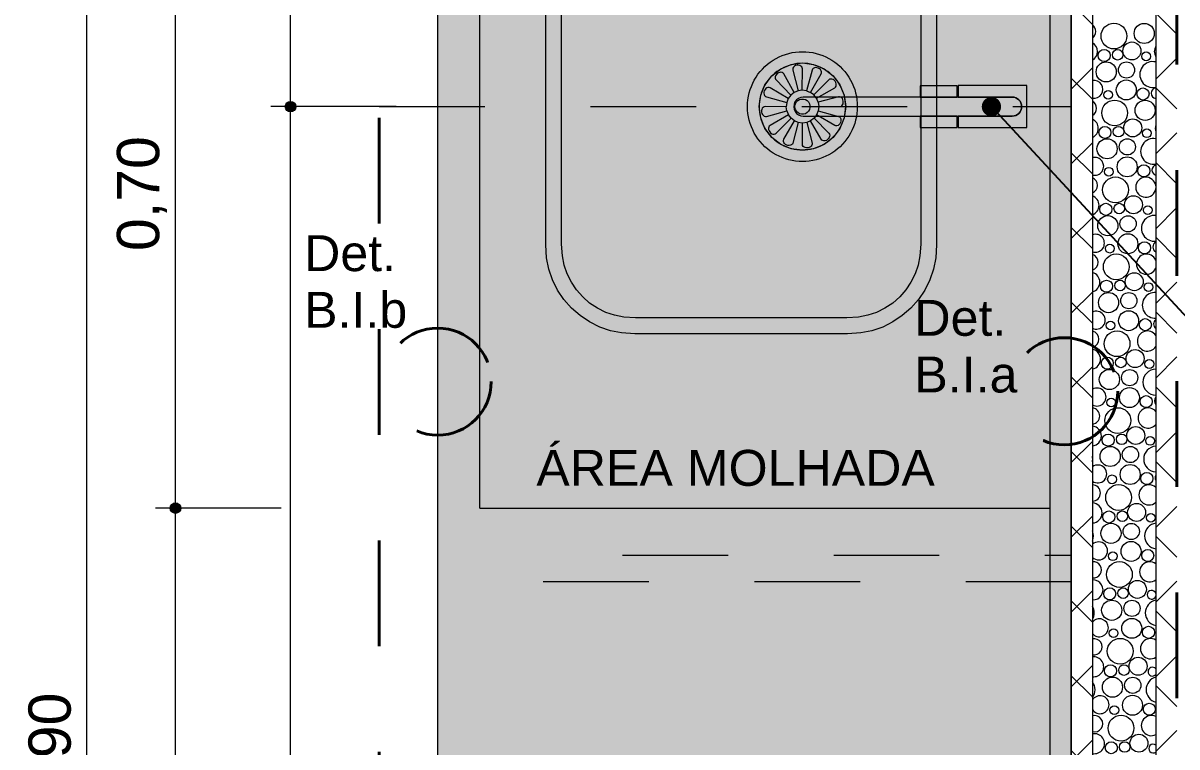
# Model space of a CAD drawing. Header units: metres. Extents: x -1.1 to 45.1, y -1 to 1.8.
# Drawn here: x 4.163 to 5.256, y 0.162 to 0.847 of the extents above; entities that cross this region are included whole.
import ezdxf

# ---------------------------------------------------------------- set-up
doc = ezdxf.new("R2010")
doc.units = ezdxf.units.M
doc.header["$MEASUREMENT"] = 0
doc.linetypes.add('Dashed', pattern=[0.028, 0.018, -0.01])
doc.linetypes.add('Double Dashed', pattern=[0.0325, 0.02, -0.005, 0.0025, -0.005])
for name, color, linetype, lineweight in [('0_Caneta_No__1', 7, 'Continuous', 40), ('PAREDE CONSTRUIR_Caneta_No__241', 7, 'Continuous', 13), ('PAREDE CONSTRUIR_Caneta_No__83', 84, 'Continuous', 0)]:
    doc.layers.add(name, color=color, linetype=linetype, lineweight=lineweight)
for name, color, linetype, lineweight, true_color in [('0_Caneta_No__12', 7, 'Continuous', 0, 0x030303), ('COTAS DETALHAMENTO.EXEC_Caneta_No__167', 7, 'Continuous', 0, 0x0035d5), ('COTAS DETALHAMENTO.EXEC_Caneta_No__24', 7, 'Continuous', 40, 0x851f10), ('COTAS DETALHAMENTO.EXEC_Caneta_No__27', 7, 'Continuous', 0, 0xbd2d17), ('COTAS DETALHAMENTO.EXEC_Caneta_No__97', 7, 'Continuous', 13, 0x6b6b6b), ('EIXO HIDRÁULICO - Executivo.EXEC_Caneta_No__167', 7, 'Continuous', 0, 0x0035d5), ('LOUCAS-METAIS.ARQ_Caneta_No__13', 7, 'Continuous', 0, 0xaaaaaa), ('LOUCAS-METAIS.ARQ_Caneta_No__18', 7, 'Continuous', 0, 0xdfdfdf), ('LOUCAS-METAIS.ARQ_Caneta_No__19', 7, 'Continuous', 0, 0xe9e9e9), ('PAREDE CONSTRUIR_Caneta_No__96', 7, 'Continuous', 0, 0xb6b6b6)]:
    doc.layers.add(name, color=color, linetype=linetype, lineweight=lineweight, true_color=true_color)
doc.layers.add('COTAS DETALHAMENTO.EXEC', color=7, linetype='Continuous')
doc.styles.add('GENERATED_STYLE_1', font='arial.ttf')
doc.dimstyles.new('GENERATED_STYLE__17', dxfattribs={"dimtxt": 0.04, "dimasz": 0.019, "dimexe": 0.18, "dimexo": 0.1, "dimgap": 0, "dimtad": 1, "dimzin": 0, "dimdsep": 46, "dimtxsty": 'GENERATED_STYLE_1', "dimblk": 'ARROWHEAD_11', "dimblk1": 'ARROWHEAD_11', "dimblk2": 'ARROWHEAD_11', "dimcen": 0.09, "dimclrd": 256, "dimclre": 256, "dimclrt": 256, "dimadec": 0, "dimazin": 0, "dimtfac": 1, "dimtdec": 4, "dimtmove": 0, "dimatfit": 3, "dimfxl": 0, "dimtolj": 1, "dimtzin": 0, "dimarcsym": 0})
doc.dimstyles.new('GENERATED_STYLE__19', dxfattribs={"dimtxt": 0.04, "dimasz": 0.019, "dimexe": 0.18, "dimexo": 0.1, "dimgap": 0, "dimtad": 1, "dimzin": 0, "dimdsep": 46, "dimtxsty": 'GENERATED_STYLE_1', "dimblk": 'ARROWHEAD_11', "dimblk1": 'ARROWHEAD_11', "dimblk2": 'ARROWHEAD_11', "dimcen": 0.09, "dimclrd": 256, "dimclre": 256, "dimclrt": 256, "dimadec": 0, "dimazin": 0, "dimtfac": 1, "dimtdec": 4, "dimtmove": 0, "dimatfit": 3, "dimfxl": 0, "dimtolj": 1, "dimtzin": 0, "dimarcsym": 0})
doc.dimstyles.new('GENERATED_STYLE__20', dxfattribs={"dimtxt": 0.18, "dimasz": 0.03648, "dimexe": 0.18, "dimexo": 0.0625, "dimgap": 0, "dimtad": 0, "dimtih": 1, "dimtoh": 1, "dimdec": 4, "dimzin": 0, "dimdsep": 46, "dimcen": 0.09, "dimadec": 0, "dimazin": 0, "dimtfac": 1, "dimtdec": 4, "dimtmove": 0, "dimatfit": 3, "dimldrblk": 'ARROWHEAD_11', "dimfxl": 0, "dimtolj": 1, "dimtzin": 0, "dimarcsym": 0})
pattern_1 = [(45, (4.87806, 0.082897), (-0.0353553, 0.0353553), []), (135, (4.87806, 0.082897), (0.0353553, 0.0353553), [])]

# ---------------------------------------------------------------- blocks, each defined once
blk = doc.blocks.new('*X49', base_point=(4.8781, 0.0829))
at = {"layer": 'PAREDE CONSTRUIR_Caneta_No__96', "color": 253, "linetype": 'Continuous', "lineweight": 0, "true_color": 0xb6b6b6}
for centre, radius in [((5.1961, 0.835), 0.0122), ((5.2248, 0.8375), 0.00954), ((5.1869, 0.8166), 0.00572), ((5.1996, 0.8173), 0.00501), ((5.2131, 0.8209), 0.00851), ((5.2266, 0.8158), 0.00414), ((5.1888, 0.8011), 0.00954), ((5.208, 0.8029), 0.00767), ((5.2078, 0.784), 0.00946), ((5.1906, 0.7794), 0.00414), ((5.2236, 0.7802), 0.00572), ((5.1968, 0.7622), 0.0122), ((5.2256, 0.7647), 0.00954), ((5.2139, 0.7481), 0.00851), ((5.1876, 0.7438), 0.00572), ((5.2004, 0.7445), 0.00501), ((5.2273, 0.743), 0.00414), ((5.1896, 0.7283), 0.00954), ((5.2088, 0.7301), 0.00767), ((5.1913, 0.7066), 0.00414), ((5.2086, 0.7112), 0.00946), ((5.2244, 0.7074), 0.00572), ((5.1976, 0.6894), 0.0122), ((5.2146, 0.6753), 0.00851), ((5.1884, 0.671), 0.00572), ((5.2011, 0.6717), 0.00501), ((5.2281, 0.6702), 0.00414), ((5.1903, 0.6555), 0.00954), ((5.2095, 0.6573), 0.00767), ((5.2093, 0.6384), 0.00946), ((5.1921, 0.6338), 0.00414), ((5.2251, 0.6346), 0.00572), ((5.1983, 0.6166), 0.0122), ((5.1891, 0.5982), 0.00572), ((5.2019, 0.5989), 0.00501), ((5.2153, 0.6025), 0.00851), ((5.2288, 0.5974), 0.00414), ((5.191, 0.5827), 0.00954), ((5.2102, 0.5845), 0.00767), ((5.21, 0.5656), 0.00946), ((5.1928, 0.561), 0.00414), ((5.2258, 0.5618), 0.00572), ((5.1991, 0.5438), 0.0122), ((5.2161, 0.5297), 0.00851), ((5.1898, 0.5254), 0.00572), ((5.2026, 0.5261), 0.00501), ((5.2296, 0.5246), 0.00414), ((5.1918, 0.5099), 0.00954), ((5.211, 0.5117), 0.00767), ((5.1936, 0.4882), 0.00414), ((5.2108, 0.4928), 0.00946), ((5.2266, 0.489), 0.00572), ((5.1998, 0.471), 0.0122), ((5.2168, 0.4569), 0.00851), ((5.1906, 0.4526), 0.00572), ((5.2034, 0.4533), 0.00501), ((5.2303, 0.4518), 0.00414), ((5.1925, 0.4371), 0.00954), ((5.2117, 0.4389), 0.00767), ((5.2115, 0.42), 0.00946), ((5.1943, 0.4154), 0.00414), ((5.2273, 0.4162), 0.00572), ((5.2005, 0.3982), 0.0122), ((5.1913, 0.3798), 0.00572), ((5.2041, 0.3805), 0.00501), ((5.2176, 0.3841), 0.00851), ((5.231, 0.379), 0.00414), ((5.1933, 0.3643), 0.00954), ((5.2125, 0.3661), 0.00767), ((5.2123, 0.3472), 0.00946), ((5.195, 0.3426), 0.00414), ((5.2281, 0.3434), 0.00572), ((5.2013, 0.3254), 0.0122), ((5.2183, 0.3113), 0.00851), ((5.1921, 0.307), 0.00572), ((5.2048, 0.3077), 0.00501), ((5.194, 0.2915), 0.00954), ((5.2132, 0.2933), 0.00767), ((5.1958, 0.2698), 0.00414), ((5.213, 0.2744), 0.00946), ((5.2288, 0.2706), 0.00572), ((5.202, 0.2527), 0.0122), ((5.219, 0.2385), 0.00851), ((5.1928, 0.2342), 0.00572), ((5.2056, 0.2349), 0.00501), ((5.1947, 0.2187), 0.00954), ((5.2139, 0.2205), 0.00767), ((5.2137, 0.2016), 0.00946), ((5.1965, 0.197), 0.00414), ((5.2296, 0.1978), 0.00572), ((5.2028, 0.1799), 0.0122), ((5.1936, 0.1614), 0.00572), ((5.2063, 0.1621), 0.00501), ((5.2198, 0.1657), 0.00851)]:
    blk.add_circle(centre, radius, dxfattribs=at)
for centre, radius, start, end in [((5.1713, 0.8393), 0.00767, 305.6691, 54.3309), ((5.1711, 0.8204), 0.00946, 299.6229, 60.3771), ((5.2438, 0.8204), 0.00946, 148.4668, 211.5332), ((5.2328, 0.7986), 0.0122, 76.2504, 283.7496), ((5.1771, 0.7845), 0.00851, 260.7408, 99.2592), ((5.2364, 0.7809), 0.00501, 97.2882, 262.7118), ((5.172, 0.7665), 0.00767, 299.1066, 60.8933), ((5.1718, 0.7476), 0.00946, 294.5771, 65.4229), ((5.2446, 0.7476), 0.00946, 158.5456, 201.4544), ((5.2336, 0.7258), 0.0122, 79.7986, 280.2013), ((5.1779, 0.7117), 0.00851, 255.6388, 104.3612), ((5.2371, 0.7081), 0.00501, 105.946, 254.0539), ((5.1728, 0.6937), 0.00767, 292.9402, 67.0598), ((5.2263, 0.6919), 0.00954, 7.6949, 352.3051), ((5.1726, 0.6748), 0.00946, 289.7274, 70.2726), ((5.2343, 0.653), 0.0122, 83.3077, 276.6923), ((5.1786, 0.6389), 0.00851, 250.4172, 109.5828), ((5.2379, 0.6353), 0.00501, 114.9991, 245.0009), ((5.1735, 0.6209), 0.00767, 287.0439, 72.9561), ((5.227, 0.6191), 0.00954, 24.038, 335.962), ((5.1733, 0.602), 0.00946, 285.021, 74.9789), ((5.2351, 0.5802), 0.0122, 86.7917, 273.2083), ((5.1793, 0.5661), 0.00851, 245.0199, 114.98), ((5.2386, 0.5625), 0.00501, 124.7834, 235.2166), ((5.1742, 0.5481), 0.00767, 281.3287, 78.6713), ((5.2278, 0.5463), 0.00954, 33.3262, 326.6737), ((5.174, 0.5292), 0.00946, 280.4165, 79.5835), ((5.2358, 0.5074), 0.0122, 90.2638, 269.7362), ((5.1801, 0.4933), 0.00851, 239.3737, 120.6263), ((5.2394, 0.4897), 0.00501, 135.9182, 224.0818), ((5.175, 0.4753), 0.00767, 275.726, 84.274), ((5.2285, 0.4735), 0.00954, 40.7262, 319.2738), ((5.1748, 0.4564), 0.00946, 275.8791, 84.1208), ((5.1638, 0.4346), 0.0122, 347.3124, 12.6876), ((5.2365, 0.4346), 0.0122, 93.7369, 266.2631), ((5.1808, 0.4205), 0.00851, 233.3753, 126.6247), ((5.2401, 0.4169), 0.00501, 150.0222, 209.9778), ((5.1757, 0.4025), 0.00767, 270.1779, 89.8221), ((5.2293, 0.4007), 0.00954, 47.1473, 312.8527), ((5.1755, 0.3836), 0.00946, 271.3786, 88.6214), ((5.2373, 0.3618), 0.0122, 97.2238, 262.7762), ((5.1645, 0.3618), 0.0122, 336.2074, 23.7926), ((5.1816, 0.3477), 0.00851, 226.8662, 133.1338), ((5.1765, 0.3297), 0.00767, 264.6314, 95.3686), ((5.23, 0.3279), 0.00954, 52.9582, 307.0417), ((5.1763, 0.3108), 0.00946, 266.8866, 93.1134), ((5.2318, 0.3062), 0.00414, 16.485, 343.5149), ((5.1653, 0.289), 0.0122, 328.698, 31.3019), ((5.238, 0.289), 0.0122, 100.7379, 259.2621), ((5.1823, 0.2749), 0.00851, 219.5707, 140.4292), ((5.1772, 0.2569), 0.00767, 259.0339, 100.9661), ((5.2307, 0.2551), 0.00954, 58.3535, 301.6465), ((5.177, 0.238), 0.00946, 262.3752, 97.6247), ((5.2325, 0.2334), 0.00414, 38.7785, 321.2215), ((5.166, 0.2163), 0.0122, 322.5487, 37.4513), ((5.2388, 0.2163), 0.0122, 104.2933, 255.7066), ((5.183, 0.2021), 0.00851, 210.9103, 149.0897), ((5.1779, 0.1841), 0.00767, 253.3278, 106.6722), ((5.2315, 0.1823), 0.00954, 63.4514, 296.5486), ((5.1777, 0.1652), 0.00946, 257.8157, 102.1842), ((5.2333, 0.1606), 0.00414, 53.112, 306.8879)]:
    blk.add_arc(centre, radius, start, end, dxfattribs=at)
blk = doc.blocks.new('*D50', base_point=(4.8781, 0.0829))
at = {"layer": 'COTAS DETALHAMENTO.EXEC_Caneta_No__167', "linetype": 'Continuous', "lineweight": 0, "true_color": 0x0035d5}
for points in [[(4.4114, 0.7682), (4.4118, 0.7663), (4.4129, 0.7647), (4.4145, 0.7636), (4.4164, 0.7632), (4.4183, 0.7636), (4.42, 0.7647), (4.421, 0.7663), (4.4214, 0.7682), (4.421, 0.7701), (4.42, 0.7718), (4.4183, 0.7728), (4.4164, 0.7732), (4.4145, 0.7728), (4.4129, 0.7718), (4.4118, 0.7701)], [(4.4114, -0.7918), (4.4118, -0.7937), (4.4129, -0.7953), (4.4145, -0.7964), (4.4164, -0.7968), (4.4183, -0.7964), (4.42, -0.7953), (4.421, -0.7937), (4.4214, -0.7918), (4.421, -0.7899), (4.42, -0.7882), (4.4183, -0.7872), (4.4164, -0.7868), (4.4145, -0.7872), (4.4129, -0.7882), (4.4118, -0.7899)]]:
    blk.add_hatch(color=162, dxfattribs=at).paths.add_polyline_path(points)
at = {"layer": 'COTAS DETALHAMENTO.EXEC_Caneta_No__167', "color": 162, "linetype": 'Continuous', "lineweight": 0, "true_color": 0x0035d5}
for p, q in [((4.4114, 0.7682), (4.3977, 0.7682)), ((4.5164, 0.7682), (4.4214, 0.7682)), ((4.4164, -0.7868), (4.4164, 0.7632)), ((4.4114, -0.7918), (4.3977, -0.7918)), ((4.4164, -0.8018), (4.4164, -0.7968)), ((4.5164, -0.7918), (4.4214, -0.7918))]:
    blk.add_line(p, q, dxfattribs=at)
for centre in [(4.4164, 0.7682), (4.4164, -0.7918)]:
    blk.add_circle(centre, 0.005, dxfattribs=at)
at = {"layer": 'COTAS DETALHAMENTO.EXEC_Caneta_No__167', "color": 162, "lineweight": 0, "true_color": 0x0035d5, "insert": (4.4084, -0.0652), "char_height": 0.04, "attachment_point": 7, "rotation": 90, "style": 'GENERATED_STYLE_1'}
blk.add_mtext('\\A1;{\\pql;\\fArial|b0|i0|c0|p0;\\W1.000000;1,56}', dxfattribs=at)
blk = doc.blocks.new('ARROWHEAD_11')
at = {"color": 0, "linetype": 'Continuous', "lineweight": 0}
blk.add_line((0, 0), (-1, 0), dxfattribs=at)
at = {"color": 0, "linetype": 'Continuous', "lineweight": 0, "const_width": 0.25, "flags": 128}
blk.add_lwpolyline([(-0.125, 0, 1), (0.125, 0, 1)], format="xyb", close=True, dxfattribs=at)
blk = doc.blocks.new('*D51', base_point=(4.8781, 0.0829))
at = {"layer": 'COTAS DETALHAMENTO.EXEC_Caneta_No__167', "linetype": 'Continuous', "lineweight": 0, "true_color": 0x0035d5}
for points in [[(4.4114, 1.1082), (4.4118, 1.1063), (4.4129, 1.1047), (4.4145, 1.1036), (4.4164, 1.1032), (4.4183, 1.1036), (4.42, 1.1047), (4.421, 1.1063), (4.4214, 1.1082), (4.421, 1.1101), (4.42, 1.1118), (4.4183, 1.1128), (4.4164, 1.1132), (4.4145, 1.1128), (4.4129, 1.1118), (4.4118, 1.1101)], [(4.4114, 0.7682), (4.4118, 0.7663), (4.4129, 0.7647), (4.4145, 0.7636), (4.4164, 0.7632), (4.4183, 0.7636), (4.42, 0.7647), (4.421, 0.7663), (4.4214, 0.7682), (4.421, 0.7701), (4.42, 0.7718), (4.4183, 0.7728), (4.4164, 0.7732), (4.4145, 0.7728), (4.4129, 0.7718), (4.4118, 0.7701)]]:
    blk.add_hatch(color=162, dxfattribs=at).paths.add_polyline_path(points)
at = {"layer": 'COTAS DETALHAMENTO.EXEC_Caneta_No__167', "color": 162, "linetype": 'Continuous', "lineweight": 0, "true_color": 0x0035d5}
for p, q in [((4.4164, 1.1132), (4.4164, 1.1182)), ((4.4114, 1.1082), (4.3977, 1.1082)), ((4.5164, 1.1082), (4.4214, 1.1082)), ((4.4164, 0.7732), (4.4164, 1.1032))]:
    blk.add_line(p, q, dxfattribs=at)
for centre in [(4.4164, 1.1082), (4.4164, 0.7682)]:
    blk.add_circle(centre, 0.005, dxfattribs=at)
at = {"layer": 'COTAS DETALHAMENTO.EXEC_Caneta_No__167', "color": 162, "lineweight": 0, "true_color": 0x0035d5, "insert": (4.4084, 0.8848), "char_height": 0.04, "attachment_point": 7, "rotation": 90, "style": 'GENERATED_STYLE_1'}
blk.add_mtext('\\A1;{\\pql;\\fArial|b0|i0|c0|p0;\\W1.000000;0,34}', dxfattribs=at)
blk = doc.blocks.new('*D57', base_point=(4.8781, 0.0829))
at = {"layer": 'COTAS DETALHAMENTO.EXEC_Caneta_No__27', "linetype": 'Continuous', "lineweight": 0, "true_color": 0xbd2d17}
for points in [[(4.3024, 0.3882), (4.3028, 0.3863), (4.3038, 0.3847), (4.3055, 0.3836), (4.3074, 0.3832), (4.3093, 0.3836), (4.3109, 0.3847), (4.312, 0.3863), (4.3124, 0.3882), (4.312, 0.3901), (4.3109, 0.3918), (4.3093, 0.3928), (4.3074, 0.3932), (4.3055, 0.3928), (4.3038, 0.3918), (4.3028, 0.3901)], [(4.3024, -0.7718), (4.3028, -0.7737), (4.3038, -0.7753), (4.3055, -0.7764), (4.3074, -0.7768), (4.3093, -0.7764), (4.3109, -0.7753), (4.312, -0.7737), (4.3124, -0.7718), (4.312, -0.7699), (4.3109, -0.7682), (4.3093, -0.7672), (4.3074, -0.7668), (4.3055, -0.7672), (4.3038, -0.7682), (4.3028, -0.7699)]]:
    blk.add_hatch(color=22, dxfattribs=at).paths.add_polyline_path(points)
at = {"layer": 'COTAS DETALHAMENTO.EXEC_Caneta_No__27', "color": 22, "linetype": 'Continuous', "lineweight": 0, "true_color": 0xbd2d17}
for p, q in [((4.3024, 0.3882), (4.2886, 0.3882)), ((4.3074, -0.7668), (4.3074, 0.3832)), ((4.4074, 0.3882), (4.3124, 0.3882))]:
    blk.add_line(p, q, dxfattribs=at)
blk.add_circle((4.3074, 0.3882), 0.005, dxfattribs=at)
at = {"layer": 'COTAS DETALHAMENTO.EXEC_Caneta_No__27', "color": 22, "lineweight": 0, "true_color": 0xbd2d17, "insert": (4.2994, -0.2452), "char_height": 0.04, "attachment_point": 7, "rotation": 90, "style": 'GENERATED_STYLE_1'}
blk.add_mtext('\\A1;{\\pql;\\fArial|b0|i0|c0|p0;\\W1.000000;1,16}', dxfattribs=at)
blk = doc.blocks.new('*D58', base_point=(4.8781, 0.0829))
at = {"layer": 'COTAS DETALHAMENTO.EXEC_Caneta_No__27', "linetype": 'Continuous', "lineweight": 0, "true_color": 0xbd2d17}
for points in [[(4.3024, 1.0882), (4.3028, 1.0863), (4.3038, 1.0847), (4.3055, 1.0836), (4.3074, 1.0832), (4.3093, 1.0836), (4.3109, 1.0847), (4.312, 1.0863), (4.3124, 1.0882), (4.312, 1.0901), (4.3109, 1.0918), (4.3093, 1.0928), (4.3074, 1.0932), (4.3055, 1.0928), (4.3038, 1.0918), (4.3028, 1.0901)], [(4.3024, 0.3882), (4.3028, 0.3863), (4.3038, 0.3847), (4.3055, 0.3836), (4.3074, 0.3832), (4.3093, 0.3836), (4.3109, 0.3847), (4.312, 0.3863), (4.3124, 0.3882), (4.312, 0.3901), (4.3109, 0.3918), (4.3093, 0.3928), (4.3074, 0.3932), (4.3055, 0.3928), (4.3038, 0.3918), (4.3028, 0.3901)]]:
    blk.add_hatch(color=22, dxfattribs=at).paths.add_polyline_path(points)
at = {"layer": 'COTAS DETALHAMENTO.EXEC_Caneta_No__27', "color": 22, "linetype": 'Continuous', "lineweight": 0, "true_color": 0xbd2d17}
for p, q in [((4.3024, 1.0882), (4.2886, 1.0882)), ((4.3074, 0.3932), (4.3074, 1.0832)), ((4.4074, 1.0882), (4.3124, 1.0882))]:
    blk.add_line(p, q, dxfattribs=at)
for centre in [(4.3074, 1.0882), (4.3074, 0.3882)]:
    blk.add_circle(centre, 0.005, dxfattribs=at)
at = {"layer": 'COTAS DETALHAMENTO.EXEC_Caneta_No__27', "color": 22, "lineweight": 0, "true_color": 0xbd2d17, "char_height": 0.04, "attachment_point": 7, "rotation": 90, "style": 'GENERATED_STYLE_1'}
for s, insert in [('\\A1;{\\pql;\\fArial|b0|i0|c0|p0;\\W1.000000;0,02}', (4.2994, 0.9765)), ('\\A1;{\\pql;\\fArial|b0|i0|c0|p0;\\W1.000000;0,70}', (4.2994, 0.6315))]:
    blk.add_mtext(s, dxfattribs=dict(at, insert=insert))
blk = doc.blocks.new('*D60', base_point=(4.8781, 0.0829))
at = {"layer": 'COTAS DETALHAMENTO.EXEC_Caneta_No__27', "linetype": 'Continuous', "lineweight": 0, "true_color": 0xbd2d17}
for points in [[(4.2186, 1.1082), (4.219, 1.1063), (4.22, 1.1047), (4.2217, 1.1036), (4.2236, 1.1032), (4.2255, 1.1036), (4.2271, 1.1047), (4.2282, 1.1063), (4.2286, 1.1082), (4.2282, 1.1101), (4.2271, 1.1118), (4.2255, 1.1128), (4.2236, 1.1132), (4.2217, 1.1128), (4.22, 1.1118), (4.219, 1.1101)], [(4.2186, -0.7918), (4.219, -0.7937), (4.22, -0.7953), (4.2217, -0.7964), (4.2236, -0.7968), (4.2255, -0.7964), (4.2271, -0.7953), (4.2282, -0.7937), (4.2286, -0.7918), (4.2282, -0.7899), (4.2271, -0.7882), (4.2255, -0.7872), (4.2236, -0.7868), (4.2217, -0.7872), (4.22, -0.7882), (4.219, -0.7899)]]:
    blk.add_hatch(color=22, dxfattribs=at).paths.add_polyline_path(points)
at = {"layer": 'COTAS DETALHAMENTO.EXEC_Caneta_No__27', "color": 22, "linetype": 'Continuous', "lineweight": 0, "true_color": 0xbd2d17}
for p, q in [((4.2236, 1.1132), (4.2236, 1.1182)), ((4.2186, 1.1082), (4.2048, 1.1082)), ((4.3236, 1.1082), (4.2286, 1.1082)), ((4.2236, -0.7868), (4.2236, 1.1032)), ((4.2186, -0.7918), (4.2048, -0.7918)), ((4.2236, -0.8018), (4.2236, -0.7968)), ((4.3236, -0.7918), (4.2286, -0.7918))]:
    blk.add_line(p, q, dxfattribs=at)
for centre in [(4.2236, 1.1082), (4.2236, -0.7918)]:
    blk.add_circle(centre, 0.005, dxfattribs=at)
at = {"layer": 'COTAS DETALHAMENTO.EXEC_Caneta_No__27', "color": 22, "lineweight": 0, "true_color": 0xbd2d17, "insert": (4.2156, 0.1048), "char_height": 0.04, "attachment_point": 7, "rotation": 90, "style": 'GENERATED_STYLE_1'}
blk.add_mtext('\\A1;{\\pql;\\fArial|b0|i0|c0|p0;\\W1.000000;1,90}', dxfattribs=at)

msp = doc.modelspace()

# ---------------------------------------------------------------- hatches: boundary and pattern name
at = {"layer": 'LOUCAS-METAIS.ARQ_Caneta_No__18', "linetype": 'Continuous', "lineweight": 0, "true_color": 0xdfdfdf}
for points in [[(4.5957, 0.3882), (4.5957, 1.0882), (4.5557, 1.0882), (4.5557, 0.3882)], [(5.1357, 0.3882), (5.1357, 1.0882), (4.5957, 1.0882), (4.5957, 0.3882)], [(5.1557, 0.3882), (5.1557, 1.0882), (5.1357, 1.0882), (5.1357, 0.3882)], [(4.9438, 0.9832), (4.7424, 0.9832), (4.7299, 0.9824), (4.7193, 0.9803), (4.7091, 0.9768), (4.6995, 0.9721), (4.6905, 0.9661), (4.6824, 0.959), (4.6753, 0.9509), (4.6693, 0.9419), (4.6645, 0.9322), (4.661, 0.922), (4.6589, 0.9114), (4.6581, 0.8989), (4.6581, 0.6375), (4.6589, 0.625), (4.661, 0.6145), (4.6645, 0.6042), (4.6693, 0.5946), (4.6753, 0.5856), (4.6824, 0.5775), (4.6905, 0.5704), (4.6995, 0.5644), (4.7091, 0.5596), (4.7193, 0.5561), (4.7299, 0.554), (4.7424, 0.5532), (4.9438, 0.5532), (4.9563, 0.554), (4.9669, 0.5561), (4.9771, 0.5596), (4.9868, 0.5644), (4.9957, 0.5704), (5.0039, 0.5775), (5.011, 0.5856), (5.017, 0.5946), (5.0217, 0.6042), (5.0252, 0.6145), (5.0273, 0.625), (5.0281, 0.6375), (5.0281, 0.8989), (5.0273, 0.9114), (5.0252, 0.922), (5.0217, 0.9322), (5.017, 0.9419), (5.011, 0.9509), (5.0039, 0.959), (4.9957, 0.9661), (4.9868, 0.9721), (4.9771, 0.9768), (4.9669, 0.9803), (4.9563, 0.9824)], [(5.1357, -0.7718), (5.1357, 0.3882), (4.5557, 0.3882), (4.5557, -0.7718)], [(5.1557, -0.7718), (5.1557, 0.3882), (5.1357, 0.3882), (5.1357, -0.7718)]]:
    msp.add_hatch(color=254, dxfattribs=at).paths.add_polyline_path(points)
at = {"layer": 'LOUCAS-METAIS.ARQ_Caneta_No__19', "linetype": 'Continuous', "lineweight": 0, "true_color": 0xe9e9e9}
for points in [[(5.0127, 0.7879), (5.0127, 0.7772), (5.0477, 0.7772), (5.0477, 0.7879)], [(5.0487, 0.7882), (5.0487, 0.7772), (5.0997, 0.7772, -1), (5.0997, 0.7592), (5.0487, 0.7592), (5.0487, 0.7483), (5.1137, 0.7483), (5.1137, 0.7882)], [(4.9018, 0.7772, 1), (4.9019, 0.7592), (5.0997, 0.7592, 1), (5.0997, 0.7772)], [(5.0127, 0.7485), (5.0477, 0.7485), (5.0477, 0.7592), (5.0127, 0.7592)]]:
    msp.add_hatch(color=254, dxfattribs=at).paths.add_polyline_path(points)
at = {"layer": 'PAREDE CONSTRUIR_Caneta_No__83', "linetype": 'Continuous', "lineweight": 0}
h = msp.add_hatch(dxfattribs=at)
h.set_pattern_fill('Placomur_0004', color=84, style=0, pattern_type=2)
h.set_pattern_definition(pattern_1)
h.paths.add_polyline_path([(5.1557, 1.1576), (5.1557, -0.7918), (5.1757, -0.7918), (5.1757, 1.1576)])
h = msp.add_hatch(dxfattribs=at)
h.set_pattern_fill('Placomur_0004', color=84, style=0, pattern_type=2)
h.set_pattern_definition(pattern_1)
h.paths.add_polyline_path([(5.2357, -0.7918), (5.2557, -0.7918), (5.2557, 1.1576), (5.2357, 1.1576)])

# ---------------------------------------------------------------- linework, layer by layer
at = {"layer": '0_Caneta_No__1', "color": 7, "linetype": 'Dashed', "lineweight": 40}
msp.add_lwpolyline([(4.5004, 1.1576), (4.5004, -0.9918), (5.2557, -0.9918), (5.2557, 1.1576)], close=True, dxfattribs=at)
at = {"layer": 'COTAS DETALHAMENTO.EXEC_Caneta_No__24', "color": 26, "linetype": 'Double Dashed', "lineweight": 40, "ltscale": 4, "true_color": 0x851f10}
for centre in [(4.5557, 0.5079), (5.149, 0.4988)]:
    msp.add_circle(centre, 0.0507, dxfattribs=at)
at = {"layer": 'COTAS DETALHAMENTO.EXEC_Caneta_No__97', "color": 251, "linetype": 'Dashed', "lineweight": 13, "true_color": 0x6b6b6b, "flags": 128}
msp.add_lwpolyline([(5.1557, 0.3185), (4.6557, 0.3185), (4.6557, 0.3435), (5.1557, 0.3435)], close=True, dxfattribs=at)
at = {"layer": 'EIXO HIDRÁULICO - Executivo.EXEC_Caneta_No__167', "color": 162, "linetype": 'Dashed', "lineweight": 0, "true_color": 0x0035d5}
msp.add_line((4.5004, 0.7682), (5.1557, 0.7682), dxfattribs=at)
at = {"layer": 'LOUCAS-METAIS.ARQ_Caneta_No__13', "color": 253, "linetype": 'Continuous', "lineweight": 0, "true_color": 0xaaaaaa, "flags": 128}
for points in [[(4.5557, -0.7718), (4.5557, 0.3882), (4.5557, 1.0882), (4.5557, 1.1082)], [(5.1357, -0.7718), (5.1357, 0.3882), (5.1357, 1.0882), (5.1357, 1.1082)], [(5.1557, -0.7918), (5.1557, -0.7718), (5.1557, 0.3882), (5.1557, 1.0882), (5.1557, 1.1082)], [(4.5957, 0.3882), (4.5957, 1.0882)], [(4.5957, 0.3882), (5.1357, 0.3882)]]:
    msp.add_lwpolyline(points, dxfattribs=at)
at = {"layer": 'LOUCAS-METAIS.ARQ_Caneta_No__13', "color": 253, "linetype": 'Continuous', "lineweight": 0, "true_color": 0xaaaaaa}
for points in [[(5.0281, 0.8989), (5.0281, 0.6375), (5.0273, 0.625), (5.0252, 0.6145), (5.0217, 0.6042), (5.017, 0.5946), (5.011, 0.5856), (5.0039, 0.5775), (4.9957, 0.5704), (4.9868, 0.5644), (4.9771, 0.5596), (4.9669, 0.5561), (4.9563, 0.554), (4.9438, 0.5532), (4.7424, 0.5532), (4.7299, 0.554), (4.7193, 0.5561), (4.7091, 0.5596), (4.6995, 0.5644), (4.6905, 0.5704), (4.6824, 0.5775), (4.6753, 0.5856), (4.6693, 0.5946), (4.6645, 0.6042), (4.661, 0.6145), (4.6589, 0.625), (4.6581, 0.6375), (4.6581, 0.8989)], [(5.0131, 0.8984), (5.0131, 0.638), (5.0124, 0.627), (5.0107, 0.6183), (5.0078, 0.61), (5.0039, 0.6021), (4.999, 0.5947), (4.9932, 0.5881), (4.9866, 0.5823), (4.9793, 0.5774), (4.9713, 0.5735), (4.963, 0.5707), (4.9543, 0.5689), (4.9433, 0.5682), (4.7429, 0.5682), (4.7319, 0.5689), (4.7232, 0.5707), (4.7149, 0.5735), (4.707, 0.5774), (4.6996, 0.5823), (4.693, 0.5881), (4.6872, 0.5947), (4.6823, 0.6021), (4.6784, 0.61), (4.6756, 0.6183), (4.6738, 0.627), (4.6731, 0.638), (4.6731, 0.8984)], [(4.905, 0.7833), (4.9087, 0.7817), (4.9188, 0.7992), (4.9191, 0.8001), (4.9191, 0.8012), (4.9188, 0.8022), (4.9181, 0.8032), (4.9172, 0.804), (4.916, 0.8047), (4.9148, 0.805), (4.9136, 0.8051), (4.9124, 0.8049), (4.9114, 0.8044), (4.9107, 0.8036), (4.9102, 0.8027), (4.905, 0.7833), (4.901, 0.7838), (4.897, 0.7832), (4.8933, 0.7816), (4.8902, 0.7792), (4.8877, 0.7759), (4.8862, 0.7722), (4.8857, 0.7681), (4.8658, 0.7682), (4.8648, 0.768), (4.8639, 0.7675), (4.8631, 0.7667), (4.8626, 0.7656), (4.8624, 0.7644), (4.8624, 0.7631), (4.8627, 0.7618), (4.8633, 0.7607), (4.8641, 0.7598), (4.865, 0.7591), (4.866, 0.7589), (4.867, 0.759), (4.8863, 0.7641), (4.8878, 0.7604), (4.8705, 0.7503), (4.8697, 0.7497), (4.8692, 0.7488), (4.869, 0.7477), (4.8691, 0.7465), (4.8695, 0.7453), (4.8702, 0.7442), (4.871, 0.7433), (4.8721, 0.7426), (4.8732, 0.7422), (4.8743, 0.7421), (4.8753, 0.7424), (4.8761, 0.743), (4.8903, 0.7572), (4.8878, 0.7604)], [(4.8933, 0.7816), (4.8834, 0.7991), (4.8828, 0.7999), (4.8819, 0.8004), (4.8808, 0.8007), (4.8796, 0.8006), (4.8784, 0.8002), (4.8773, 0.7995), (4.8764, 0.7986), (4.8757, 0.7975), (4.8753, 0.7964), (4.8753, 0.7953), (4.8755, 0.7943), (4.8761, 0.7935), (4.8902, 0.7792)], [(4.901, 0.7838), (4.9011, 0.8039), (4.9009, 0.8049), (4.9004, 0.8058), (4.8996, 0.8066), (4.8985, 0.8071), (4.8973, 0.8073), (4.896, 0.8073), (4.8947, 0.807), (4.8936, 0.8064), (4.8927, 0.8057), (4.8921, 0.8047), (4.8919, 0.8037), (4.8919, 0.8027), (4.897, 0.7832)], [(4.9144, 0.7761), (4.9317, 0.7861), (4.9325, 0.7867), (4.933, 0.7877), (4.9332, 0.7887), (4.9331, 0.7899), (4.9327, 0.7911), (4.9321, 0.7922), (4.9312, 0.7932), (4.9301, 0.7939), (4.929, 0.7943), (4.9279, 0.7943), (4.9269, 0.7941), (4.9261, 0.7935), (4.9119, 0.7793)], [(4.8877, 0.7759), (4.8705, 0.7861), (4.8695, 0.7864), (4.8685, 0.7864), (4.8675, 0.7861), (4.8665, 0.7854), (4.8657, 0.7844), (4.865, 0.7833), (4.8647, 0.782), (4.8646, 0.7808), (4.8648, 0.7796), (4.8653, 0.7786), (4.8661, 0.7779), (4.867, 0.7774), (4.8862, 0.7722)], [(4.916, 0.7723), (4.9165, 0.7683), (4.9365, 0.7682), (4.9375, 0.7684), (4.9384, 0.7689), (4.9391, 0.7698), (4.9396, 0.7709), (4.9398, 0.7721), (4.9398, 0.7734), (4.9395, 0.7747), (4.9389, 0.7758), (4.9382, 0.7767), (4.9373, 0.7773), (4.9363, 0.7776), (4.9353, 0.7775), (4.916, 0.7723), (4.9144, 0.7761), (4.9119, 0.7793), (4.9087, 0.7817)], [(4.9165, 0.7683), (4.916, 0.7643), (4.9353, 0.759), (4.9362, 0.7586), (4.9369, 0.7578), (4.9374, 0.7568), (4.9376, 0.7557), (4.9376, 0.7544), (4.9372, 0.7532), (4.9366, 0.752), (4.9357, 0.7511), (4.9348, 0.7504), (4.9337, 0.75), (4.9327, 0.75), (4.9317, 0.7504), (4.9145, 0.7605), (4.9121, 0.7573), (4.9261, 0.743), (4.9267, 0.7422), (4.927, 0.7411), (4.9269, 0.74), (4.9265, 0.7389), (4.9258, 0.7379), (4.9249, 0.737), (4.9238, 0.7363), (4.9226, 0.7359), (4.9214, 0.7358), (4.9204, 0.736), (4.9195, 0.7365), (4.9188, 0.7373), (4.9089, 0.7548), (4.9052, 0.7532), (4.9103, 0.7337), (4.9104, 0.7327), (4.9101, 0.7317), (4.9095, 0.7308), (4.9086, 0.73), (4.9075, 0.7294), (4.9062, 0.7291), (4.9049, 0.7291), (4.9037, 0.7294), (4.9027, 0.7299), (4.9018, 0.7306), (4.9013, 0.7315), (4.9011, 0.7325), (4.9012, 0.7527), (4.8972, 0.7532), (4.892, 0.7337), (4.8916, 0.7328), (4.8908, 0.7321), (4.8898, 0.7316), (4.8887, 0.7313), (4.8874, 0.7314), (4.8862, 0.7318), (4.8851, 0.7324), (4.8841, 0.7332), (4.8835, 0.7342), (4.8831, 0.7353), (4.8831, 0.7363), (4.8835, 0.7373), (4.8935, 0.7547), (4.8903, 0.7572)], [(4.8863, 0.7641), (4.8857, 0.7681)], [(4.8972, 0.7532), (4.8935, 0.7547)], [(4.9121, 0.7573), (4.9089, 0.7548)], [(4.916, 0.7643), (4.9145, 0.7605)], [(4.9052, 0.7532), (4.9012, 0.7527)]]:
    msp.add_lwpolyline(points, dxfattribs=at)
for points in [[(4.861, 0.7351), (4.859, 0.7377), (4.8572, 0.7404), (4.8555, 0.7432), (4.8541, 0.7461), (4.8528, 0.7491), (4.8517, 0.7522), (4.8507, 0.7553), (4.85, 0.7585), (4.8495, 0.7617), (4.8492, 0.765), (4.8491, 0.7682), (4.8492, 0.7715), (4.8495, 0.7747), (4.85, 0.778), (4.8507, 0.7812), (4.8517, 0.7843), (4.8528, 0.7874), (4.8541, 0.7904), (4.8555, 0.7933), (4.8572, 0.7961), (4.859, 0.7988), (4.861, 0.8014), (4.8632, 0.8038), (4.8655, 0.8061), (4.868, 0.8083), (4.8706, 0.8103), (4.8733, 0.8121), (4.8761, 0.8138), (4.879, 0.8153), (4.882, 0.8166), (4.885, 0.8177), (4.8882, 0.8186), (4.8914, 0.8193), (4.8946, 0.8198), (4.8979, 0.8201), (4.9011, 0.8202), (4.9044, 0.8201), (4.9076, 0.8198), (4.9109, 0.8193), (4.914, 0.8186), (4.9172, 0.8177), (4.9203, 0.8166), (4.9233, 0.8153), (4.9262, 0.8138), (4.929, 0.8121), (4.9317, 0.8103), (4.9343, 0.8083), (4.9367, 0.8061), (4.939, 0.8038), (4.9412, 0.8014), (4.9432, 0.7988), (4.945, 0.7961), (4.9467, 0.7933), (4.9482, 0.7904), (4.9495, 0.7874), (4.9506, 0.7843), (4.9515, 0.7812), (4.9522, 0.778), (4.9527, 0.7747), (4.953, 0.7715), (4.9531, 0.7682), (4.953, 0.765), (4.9527, 0.7617), (4.9522, 0.7585), (4.9515, 0.7553), (4.9506, 0.7522), (4.9495, 0.7491), (4.9482, 0.7461), (4.9467, 0.7432), (4.945, 0.7404), (4.9432, 0.7377), (4.9412, 0.7351), (4.939, 0.7326), (4.9367, 0.7303), (4.9343, 0.7282), (4.9317, 0.7262), (4.929, 0.7243), (4.9262, 0.7227), (4.9233, 0.7212), (4.9203, 0.7199), (4.9172, 0.7188), (4.914, 0.7179), (4.9109, 0.7171), (4.9076, 0.7166), (4.9044, 0.7163), (4.9011, 0.7162), (4.8979, 0.7163), (4.8946, 0.7166), (4.8914, 0.7171), (4.8882, 0.7179), (4.885, 0.7188), (4.882, 0.7199), (4.879, 0.7212), (4.8761, 0.7227), (4.8733, 0.7243), (4.8706, 0.7262), (4.868, 0.7282), (4.8655, 0.7303), (4.8632, 0.7326)], [(4.8806, 0.7324), (4.8722, 0.739), (4.8656, 0.7475), (4.8616, 0.7575), (4.8602, 0.7682), (4.8616, 0.7789), (4.8656, 0.7889), (4.8722, 0.7975), (4.8806, 0.8041), (4.8905, 0.8082), (4.9011, 0.8096), (4.9117, 0.8082), (4.9216, 0.8041), (4.9301, 0.7975), (4.9366, 0.7889), (4.9407, 0.7789), (4.9421, 0.7682), (4.942, 0.7708), (4.9417, 0.7734), (4.9413, 0.7759), (4.9408, 0.7784), (4.9401, 0.7809), (4.9392, 0.7833), (4.9382, 0.7857), (4.937, 0.788), (4.9357, 0.7902), (4.9342, 0.7923), (4.9327, 0.7944), (4.931, 0.7963), (4.9291, 0.7981), (4.9272, 0.7998), (4.9252, 0.8014), (4.923, 0.8028), (4.9208, 0.8041), (4.9185, 0.8053), (4.9162, 0.8063), (4.9137, 0.8072), (4.9113, 0.8079), (4.9088, 0.8085), (4.9062, 0.8089), (4.9036, 0.8091), (4.9011, 0.8092), (4.8985, 0.8091), (4.8959, 0.8089), (4.8934, 0.8085), (4.8909, 0.8079), (4.8884, 0.8072), (4.886, 0.8063), (4.8836, 0.8053), (4.8813, 0.8041), (4.8791, 0.8028), (4.877, 0.8014), (4.8749, 0.7998), (4.873, 0.7981), (4.8712, 0.7963), (4.8695, 0.7944), (4.8679, 0.7923), (4.8665, 0.7902), (4.8652, 0.788), (4.864, 0.7857), (4.863, 0.7833), (4.8621, 0.7809), (4.8614, 0.7784), (4.8608, 0.7759), (4.8604, 0.7734), (4.8602, 0.7708), (4.8601, 0.7682), (4.8602, 0.7656), (4.8604, 0.7631), (4.8608, 0.7605), (4.8614, 0.758), (4.8621, 0.7556), (4.863, 0.7531), (4.864, 0.7508), (4.8652, 0.7485), (4.8665, 0.7463), (4.8679, 0.7441), (4.8695, 0.7421), (4.8712, 0.7402), (4.873, 0.7383), (4.8749, 0.7366), (4.877, 0.7351), (4.8791, 0.7336), (4.8813, 0.7323), (4.8836, 0.7311), (4.886, 0.7301), (4.8884, 0.7292), (4.8909, 0.7285), (4.8934, 0.728), (4.8959, 0.7276), (4.8985, 0.7273), (4.9011, 0.7272), (4.9036, 0.7273), (4.9062, 0.7276), (4.9088, 0.728), (4.9113, 0.7285), (4.9137, 0.7292), (4.9162, 0.7301), (4.9185, 0.7311), (4.9208, 0.7323), (4.923, 0.7336), (4.9252, 0.7351), (4.9272, 0.7366), (4.9291, 0.7383), (4.931, 0.7402), (4.9327, 0.7421), (4.9342, 0.7441), (4.9357, 0.7463), (4.937, 0.7485), (4.9382, 0.7508), (4.9392, 0.7531), (4.9401, 0.7556), (4.9408, 0.758), (4.9413, 0.7605), (4.9417, 0.7631), (4.942, 0.7656), (4.9421, 0.7682), (4.9407, 0.7575), (4.9366, 0.7475), (4.9301, 0.739), (4.9216, 0.7324), (4.9117, 0.7283), (4.9011, 0.7269), (4.8905, 0.7283)], [(5.0127, 0.7879), (5.0127, 0.7772), (5.0477, 0.7772), (5.0477, 0.7879)], [(4.9002, 0.761), (4.8984, 0.7615), (4.8968, 0.7625), (4.8954, 0.7638), (4.8945, 0.7654), (4.894, 0.7673), (4.894, 0.7692), (4.8945, 0.771), (4.8954, 0.7726), (4.8967, 0.774), (4.8984, 0.7749), (4.9002, 0.7754), (4.902, 0.7754), (4.9039, 0.7749), (4.9055, 0.774), (4.9068, 0.7727), (4.9077, 0.771), (4.9082, 0.7692), (4.9082, 0.7673), (4.9078, 0.7655), (4.9068, 0.7638), (4.9055, 0.7625), (4.9039, 0.7615), (4.9021, 0.761)], [(5.0127, 0.7485), (5.0477, 0.7485), (5.0477, 0.7592), (5.0127, 0.7592)]]:
    msp.add_lwpolyline(points, close=True, dxfattribs=at)
for points in [[(5.0487, 0.7882), (5.0487, 0.7772), (5.0997, 0.7772, -1), (5.0997, 0.7592), (5.0487, 0.7592), (5.0487, 0.7483), (5.1137, 0.7483), (5.1137, 0.7882)], [(4.9018, 0.7772, 1), (4.9019, 0.7592), (5.0997, 0.7592, 1), (5.0997, 0.7772)]]:
    msp.add_lwpolyline(points, format="xyb", close=True, dxfattribs=at)
at = {"layer": 'PAREDE CONSTRUIR_Caneta_No__241', "color": 7, "linetype": 'Continuous', "lineweight": 13}
for p, q in [((5.1757, 1.1576), (5.1757, -0.7918)), ((5.2357, 1.1576), (5.2357, -0.7918))]:
    msp.add_line(p, q, dxfattribs=at)
msp.add_lwpolyline([(5.1557, 1.1576), (5.1557, -0.7918)], dxfattribs=at)

# ---------------------------------------------------------------- block references
at = {"layer": 'PAREDE CONSTRUIR_Caneta_No__96', "color": 253, "linetype": 'Continuous', "lineweight": 0, "true_color": 0xb6b6b6}
msp.add_blockref('*X49', (4.8781, 0.0829), dxfattribs=at)

# ---------------------------------------------------------------- texts
at = {"layer": '0_Caneta_No__12', "color": 18, "linetype": 'Continuous', "lineweight": 0, "true_color": 0x030303, "insert": (4.8378, 0.4088), "char_height": 0.034, "attachment_point": 8, "style": 'GENERATED_STYLE_1'}
msp.add_mtext('\\A1;{\\pqc;\\fArial|b0|i0|c0|p0;\\W1.000000;ÁREA \\fArial|b0|i0|c0|p0;\\W1.000000;MOLHADA}', dxfattribs=at)
at = {"layer": 'COTAS DETALHAMENTO.EXEC_Caneta_No__24', "color": 26, "linetype": 'Continuous', "lineweight": 40, "true_color": 0x851f10, "char_height": 0.034, "attachment_point": 1, "line_spacing_factor": 0.946246, "style": 'GENERATED_STYLE_1'}
for s, insert in [('\\A1;{\\pql;\\fArial|b0|i0|c0|p0;\\W1.000000;Det.\\P\\pqr;\\fArial|b0|i0|c0|p0;\\W1.000000;B.I.\\fArial|b0|i0|c0|p0;\\W1.000000;b}', (4.4292, 0.6465)), ('\\A1;{\\pql;\\fArial|b0|i0|c0|p0;\\W1.000000;Det.\\P\\pqr;\\fArial|b0|i0|c0|p0;\\W1.000000;B.\\fArial|b0|i0|c0|p0;\\W1.000000;I\\fArial|b0|i0|c0|p0;\\W1.000000;.\\fArial|b0|i0|c0|p0;\\W1.000000;a}', (5.0071, 0.5853))]:
    msp.add_mtext(s, dxfattribs=dict(at, insert=insert))

# ---------------------------------------------------------------- dimensions: what is measured, and where the dimension line sits
at = {"layer": 'COTAS DETALHAMENTO.EXEC', "color": 22, "linetype": 'Continuous', "lineweight": 0, "true_color": 0xbd2d17}
for base, p1, p2, picture, middle in [((4.2236, 1.1082), (4.5557, -0.7918), (4.5557, 1.1082), '*D60', (4.1956, 0.1566)), ((4.3074, 1.0882), (4.5957, 0.3882), (4.6519, 1.0882), '*D58', (4.2794, 0.6832)), ((4.3074, 0.3882), (4.5749, -0.7718), (4.5957, 0.3882), '*D57', (4.2794, -0.1934))]:
    dim = msp.add_linear_dim(base=base, p1=p1, p2=p2, angle=90, dimstyle='GENERATED_STYLE__19', dxfattribs=at)
    dim.commit()
    dim.dimension.update_dxf_attribs({"geometry": picture, "text_midpoint": middle, "dimtype": 160, "text_rotation": 90})
at = {"layer": 'COTAS DETALHAMENTO.EXEC', "color": 162, "linetype": 'Continuous', "lineweight": 0, "true_color": 0x0035d5}
for base, p1, p2, picture, middle in [((4.4164, 1.1082), (4.5004, 0.7682), (4.5557, 1.1082), '*D51', (4.3884, 0.9366)), ((4.4164, 0.7682), (4.5557, -0.7918), (4.5004, 0.7682), '*D50', (4.3884, -0.0134))]:
    dim = msp.add_linear_dim(base=base, p1=p1, p2=p2, angle=90, dimstyle='GENERATED_STYLE__17', dxfattribs=at)
    dim.commit()
    dim.dimension.update_dxf_attribs({"geometry": picture, "text_midpoint": middle, "dimtype": 160, "text_rotation": 90})

# ---------------------------------------------------------------- leaders
at = {"layer": 'COTAS DETALHAMENTO.EXEC_Caneta_No__27', "color": 22, "linetype": 'Continuous', "lineweight": 0, "true_color": 0xbd2d17, "annotation_type": 0, "has_hookline": 1, "hookline_direction": 0, "text_width": 0.468}
msp.add_leader([(5.0801, 0.7682), (5.3289, 0.4996), (5.379, 0.4996)], dimstyle='GENERATED_STYLE__20', dxfattribs=at)

doc.saveas('drawing.dxf')
